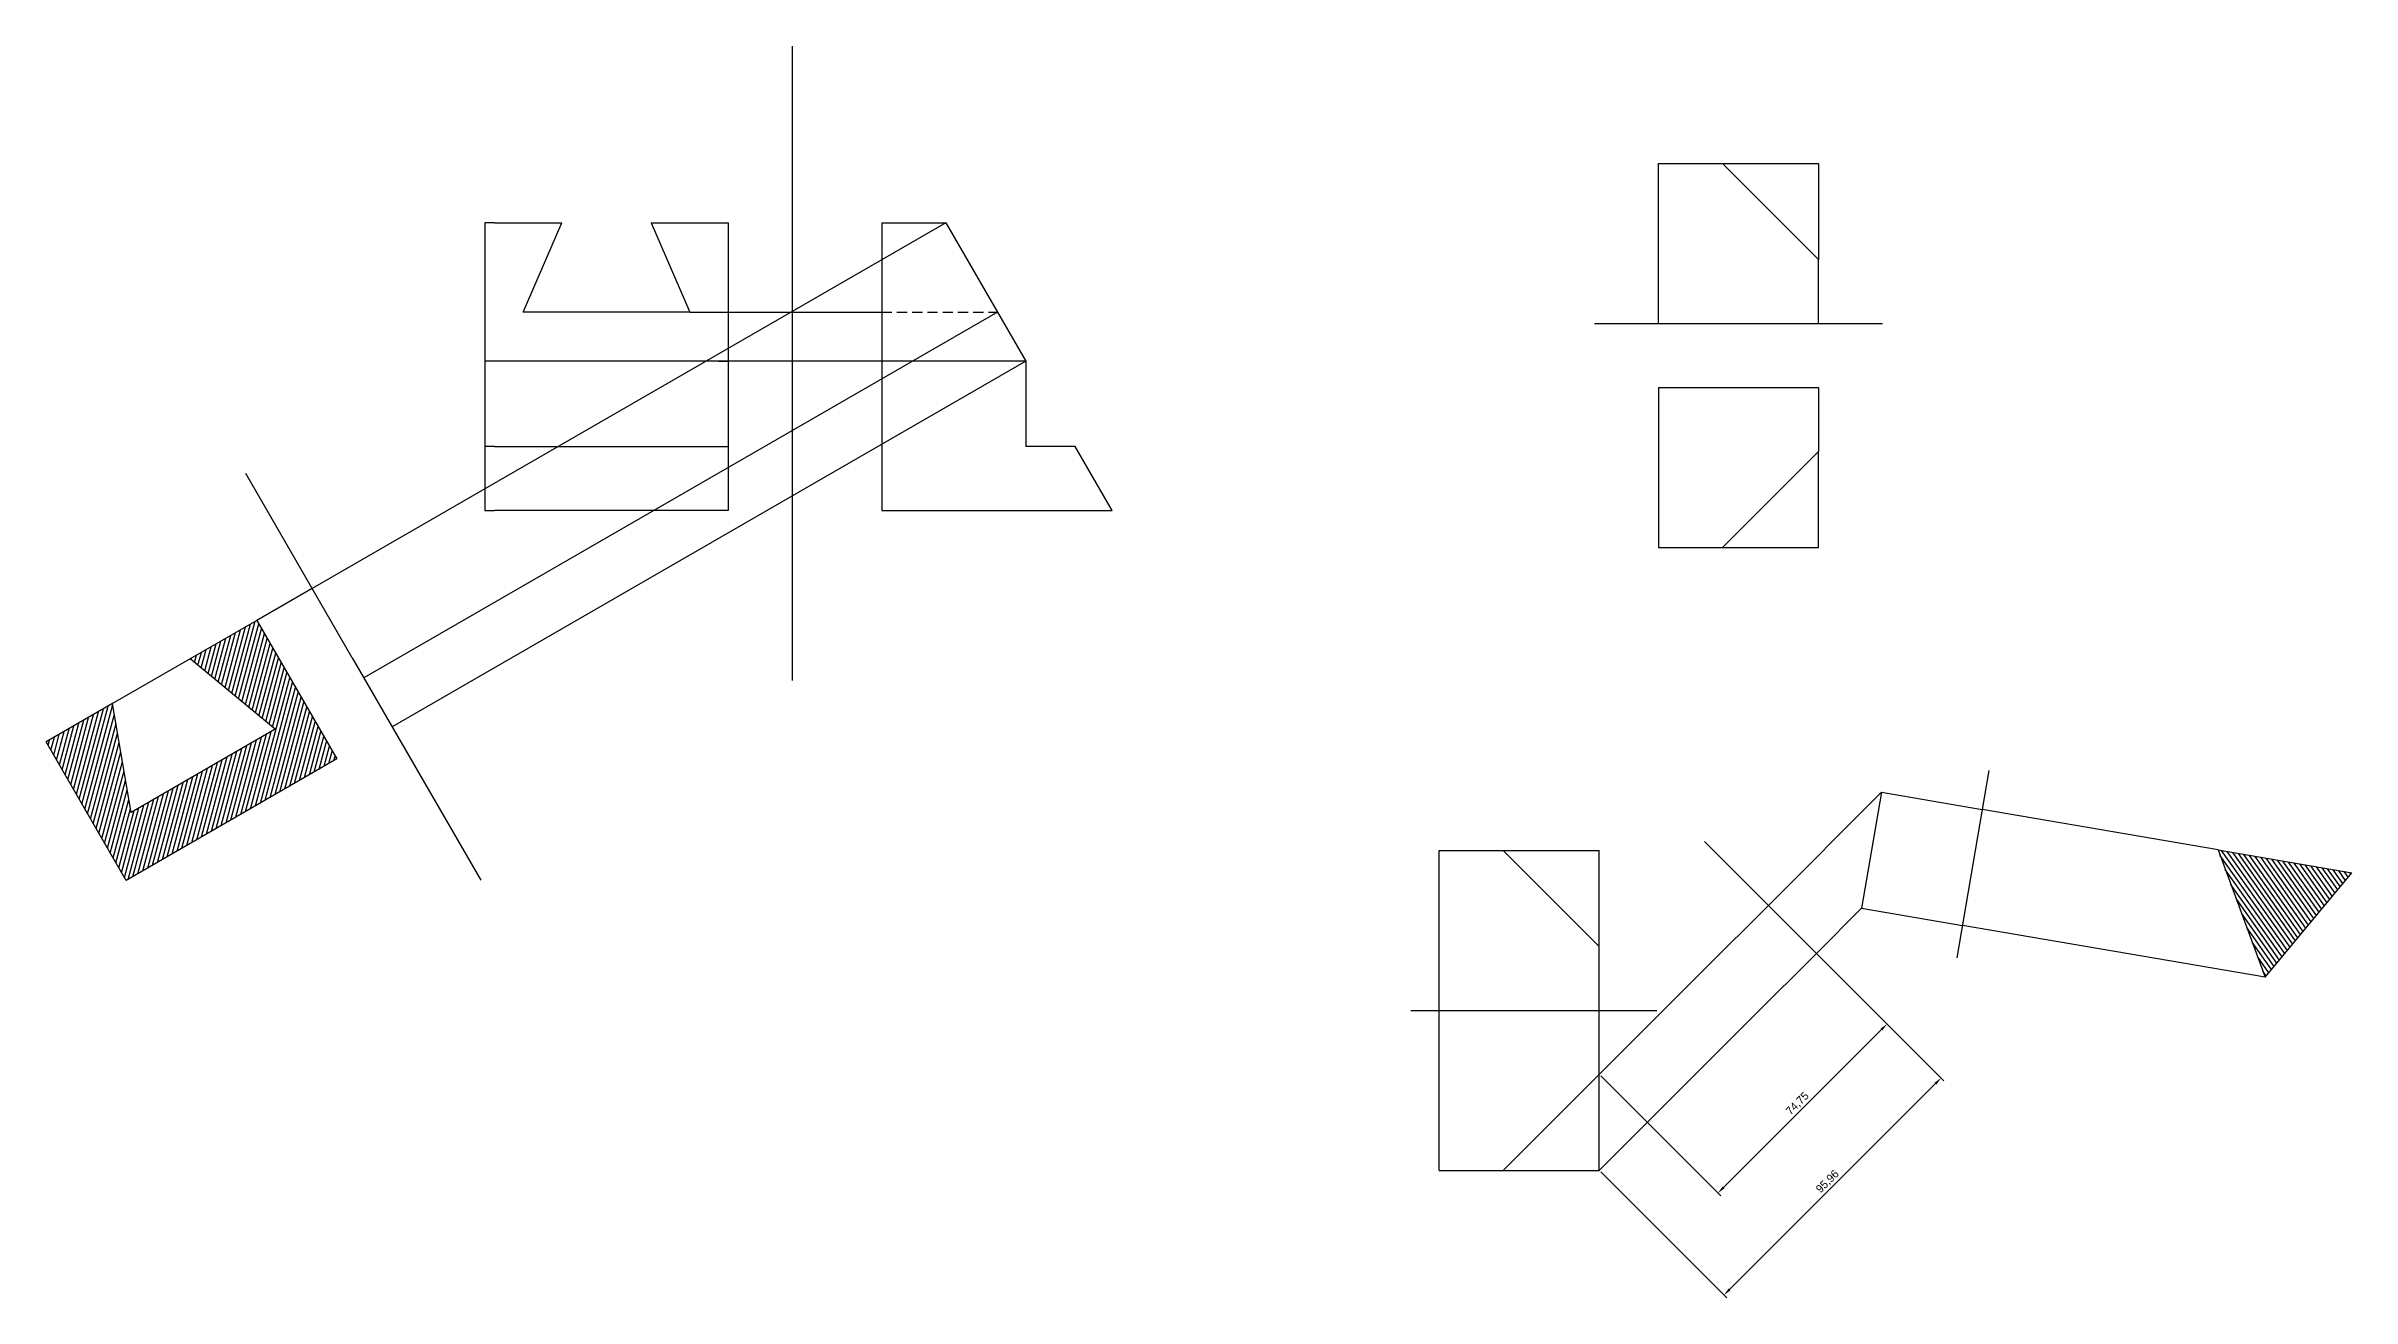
# Model space of a CAD drawing. Header units: millimetres. Extents: x -441 to 1862, y -1431 to 566.
# Drawn here: x -346 to 375, y -505 to -114 of the extents above; entities that cross this region are included whole.
import ezdxf

# ---------------------------------------------------------------- set-up
doc = ezdxf.new("R2010")
doc.units = ezdxf.units.MM
doc.linetypes.add('HIDDEN2', pattern=[4.7625, 3.175, -1.5875])
doc.layers.get('0').update_dxf_attribs({"color": 220})
for name, color, linetype in [('construction', 130, 'Continuous'), ('hatch', 7, 'Continuous'), ('hidden', 2, 'HIDDEN2')]:
    doc.layers.add(name, color=color, linetype=linetype)
doc.dimstyles.new('ISO-25', dxfattribs={"dimtxt": 2.5, "dimasz": 2.5, "dimexe": 1.25, "dimexo": 0.625, "dimtad": 1, "dimtxsty": 'Standard', "dimcen": 2.5, "dimadec": 0, "dimazin": 0, "dimtfac": 1, "dimtmove": 0, "dimatfit": 3, "dimfxl": 1, "dimarcsym": 0})

# ---------------------------------------------------------------- blocks, each defined once
blk = doc.blocks.new('*D1')
at = {"layer": 'construction', "color": 0, "lineweight": -2, "transparency": 16777216}
for p, q in [((192.79, -382.78), (230.31, -420.3)), ((227.65, -421.18), (178.34, -470.5)), ((139.94, -435.64), (177.45, -473.15))]:
    blk.add_line(p, q, dxfattribs=at)
at = {"layer": 'construction', "color": 0, "transparency": 16777216}
for points in [[(227.36, -420.89), (227.95, -421.48), (229.42, -419.42)], [(178.04, -470.21), (178.63, -470.8), (176.57, -472.27)]]:
    blk.add_solid(points, dxfattribs=at)
at = {"layer": 'Defpoints', "color": 0, "transparency": 16777216}
for p in [(192.35, -382.34), (139.49, -435.19), (176.57, -472.27)]:
    blk.add_point(p, dxfattribs=at)
at = {"layer": 'construction', "color": 0, "transparency": 16777216, "insert": (201.52, -444.37), "char_height": 2.5, "attachment_point": 5, "rotation": 45}
blk.add_mtext('74,75', dxfattribs=at)
blk = doc.blocks.new('*D2')
at = {"layer": 'construction', "color": 0, "lineweight": -2, "transparency": 16777216}
for p, q in [((207.79, -397.78), (247.19, -437.18)), ((244.54, -438.07), (180.22, -502.38)), ((139.94, -465.64), (179.33, -505.03))]:
    blk.add_line(p, q, dxfattribs=at)
at = {"layer": 'construction', "color": 0, "transparency": 16777216}
for points in [[(244.24, -437.77), (244.83, -438.36), (246.3, -436.3)], [(179.92, -502.09), (180.51, -502.68), (178.45, -504.15)]]:
    blk.add_solid(points, dxfattribs=at)
at = {"layer": 'Defpoints', "color": 0, "transparency": 16777216}
for p in [(207.35, -397.34), (139.49, -465.19), (178.45, -504.15)]:
    blk.add_point(p, dxfattribs=at)
at = {"layer": 'construction', "color": 0, "transparency": 16777216, "insert": (210.9, -468.75), "char_height": 2.5, "attachment_point": 5, "rotation": 45}
blk.add_mtext('95,96', dxfattribs=at)

msp = doc.modelspace()

# ---------------------------------------------------------------- hatches: boundary and pattern name
at = {"layer": 'hatch', "extrusion": (0, 0, -1)}
h = msp.add_hatch(dxfattribs=at)
h.set_pattern_fill('ANSI31', color=256, scale=10)
h.set_pattern_definition([(285, (4106.895, -331.2686), (1.2074073, 0.3235238), [])])
h.paths.add_polyline_path([(320.847, -374.57), (345.847, -331.269), (325.063, -319.269), (319.315, -353.284), (274.282, -327.284), (300.814, -305.269), (280.029, -293.269), (255.029, -336.57)])
at = {"layer": 'hatch'}
h = msp.add_hatch(dxfattribs=at)
h.set_pattern_fill('ANSI31', color=256, scale=10)
h.set_pattern_definition([(305.2644, (227.7025, -346.9865), (1.020621, 0.721688), [])])
h.paths.add_polyline_path([(347.551, -404.828), (374.679, -372.204), (332.86, -365.029)])

# ---------------------------------------------------------------- linework, layer by layer
for p, q in [((-112.698, -113.758), (-112.698, -312.074)), ((158.031, -200.47), (158.031, -150.47)), ((158.031, -150.47), (178.031, -150.47)), ((208.031, -180.47), (178.031, -150.47)), ((178.031, -150.47), (208.031, -150.47)), ((208.031, -150.47), (208.031, -180.47)), ((-205.724, -168.96), (-208.724, -168.96)), ((-208.724, -168.96), (-208.724, -258.96)), ((-205.724, -168.96), (-184.724, -168.96)), ((-196.724, -196.96), (-184.724, -168.96)), ((-156.724, -168.96), (-135.724, -168.96)), ((-156.724, -168.96), (-144.724, -196.96)), ((-135.724, -168.96), (-132.724, -168.96)), ((-132.724, -168.96), (-132.724, -258.96)), ((-84.721, -168.96), (-64.721, -168.96)), ((-84.721, -168.96), (-84.721, -258.96)), ((-64.721, -168.96), (-39.721, -212.262)), ((208.031, -200.47), (208.031, -180.47)), ((-144.724, -196.96), (-196.724, -196.96)), ((138.031, -200.47), (158.031, -200.47)), ((158.031, -200.47), (208.031, -200.47)), ((208.031, -200.47), (228.031, -200.47)), ((-205.724, -212.262), (-208.724, -212.262)), ((-135.724, -212.262), (-205.724, -212.262)), ((-135.724, -212.262), (-132.724, -212.262)), ((-39.721, -212.262), (-39.721, -238.96)), ((158.031, -220.47), (158.031, -270.47)), ((158.031, -220.47), (208.031, -220.47)), ((208.031, -220.47), (208.031, -240.47)), ((-205.724, -238.96), (-208.724, -238.96)), ((-205.724, -238.96), (-135.724, -238.96)), ((-135.724, -238.96), (-132.724, -238.96)), ((-24.268, -238.96), (-39.721, -238.96)), ((-12.721, -258.96), (-24.268, -238.96)), ((208.031, -240.47), (178.031, -270.47)), ((208.031, -270.47), (208.031, -240.47)), ((-250.209, -304.919), (-283.463, -247.322)), ((-208.724, -258.96), (-205.724, -258.96)), ((-135.724, -258.96), (-205.724, -258.96)), ((-132.724, -258.96), (-135.724, -258.96)), ((-84.721, -258.96), (-12.721, -258.96)), ((158.031, -270.47), (178.031, -270.47)), ((178.031, -270.47), (208.031, -270.47)), ((-280.029, -293.269), (-300.814, -305.269)), ((-280.029, -293.269), (-255.029, -336.57)), ((-274.282, -327.284), (-300.814, -305.269)), ((-250.209, -304.919), (-210.031, -374.509)), ((-325.063, -319.269), (-345.847, -331.269)), ((-319.315, -353.284), (-325.063, -319.269)), ((-320.847, -374.57), (-345.847, -331.269)), ((-274.282, -327.284), (-319.315, -353.284)), ((-255.029, -336.57), (-320.847, -374.57)), ((261.28, -340.186), (251.241, -398.698)), ((227.702, -346.986), (221.489, -383.2)), ((89.494, -415.195), (89.494, -365.195)), ((89.494, -365.195), (109.494, -365.195)), ((109.494, -365.195), (139.494, -365.195)), ((109.494, -365.195), (139.494, -395.195)), ((139.494, -395.195), (139.494, -365.195)), ((172.347, -362.342), (228.756, -418.751)), ((332.86, -365.029), (374.679, -372.204)), ((332.86, -365.029), (347.551, -404.828)), ((347.551, -404.828), (374.679, -372.204)), ((139.494, -415.195), (139.494, -395.195)), ((80.613, -415.195), (157.503, -415.195)), ((89.494, -465.195), (89.494, -415.195)), ((139.494, -435.195), (139.494, -415.195)), ((109.494, -465.195), (139.494, -435.195)), ((139.494, -465.195), (139.494, -435.195)), ((89.494, -465.195), (109.494, -465.195)), ((109.494, -465.195), (139.494, -465.195))]:
    msp.add_line(p, q)
at = {"layer": 'construction'}
for p, q in [((-64.721, -168.96), (-262.709, -283.269)), ((-48.555, -196.96), (-246.543, -311.269)), ((-144.724, -196.96), (-84.721, -196.96)), ((-39.721, -212.262), (-237.709, -326.57)), ((-39.721, -212.262), (-135.724, -212.262)), ((-262.709, -283.269), (-280.029, -293.269)), ((-280.029, -293.269), (-300.814, -305.269)), ((-300.814, -305.269), (-325.063, -319.269)), ((-325.063, -319.269), (-345.847, -331.269)), ((192.347, -382.342), (227.702, -346.986)), ((227.702, -346.986), (259.186, -352.388)), ((332.86, -365.029), (259.186, -352.388)), ((172.415, -402.273), (192.347, -382.342)), ((207.347, -397.342), (221.489, -383.2)), ((221.489, -383.2), (252.973, -388.601)), ((347.551, -404.828), (252.973, -388.601)), ((139.494, -435.195), (172.415, -402.273)), ((187.415, -417.273), (207.347, -397.342)), ((139.494, -465.195), (187.415, -417.273))]:
    msp.add_line(p, q, dxfattribs=at)
at = {"layer": 'hidden'}
msp.add_line((-84.721, -196.96), (-48.555, -196.96), dxfattribs=at)

# ---------------------------------------------------------------- dimensions: what is measured, and where the dimension line sits
at = {"layer": 'construction'}
for p1, p2, distance, picture, middle in [((192.347, -382.342), (139.494, -435.195), 52.431, '*D1', (201.522, -444.369)), ((207.347, -397.342), (139.494, -465.195), 55.092, '*D2', (210.903, -468.751))]:
    dim = msp.add_aligned_dim(p1=p1, p2=p2, distance=distance, dimstyle='ISO-25', dxfattribs=at)
    dim.commit()
    dim.dimension.update_dxf_attribs({"geometry": picture, "text_midpoint": middle})

doc.saveas('drawing.dxf')
